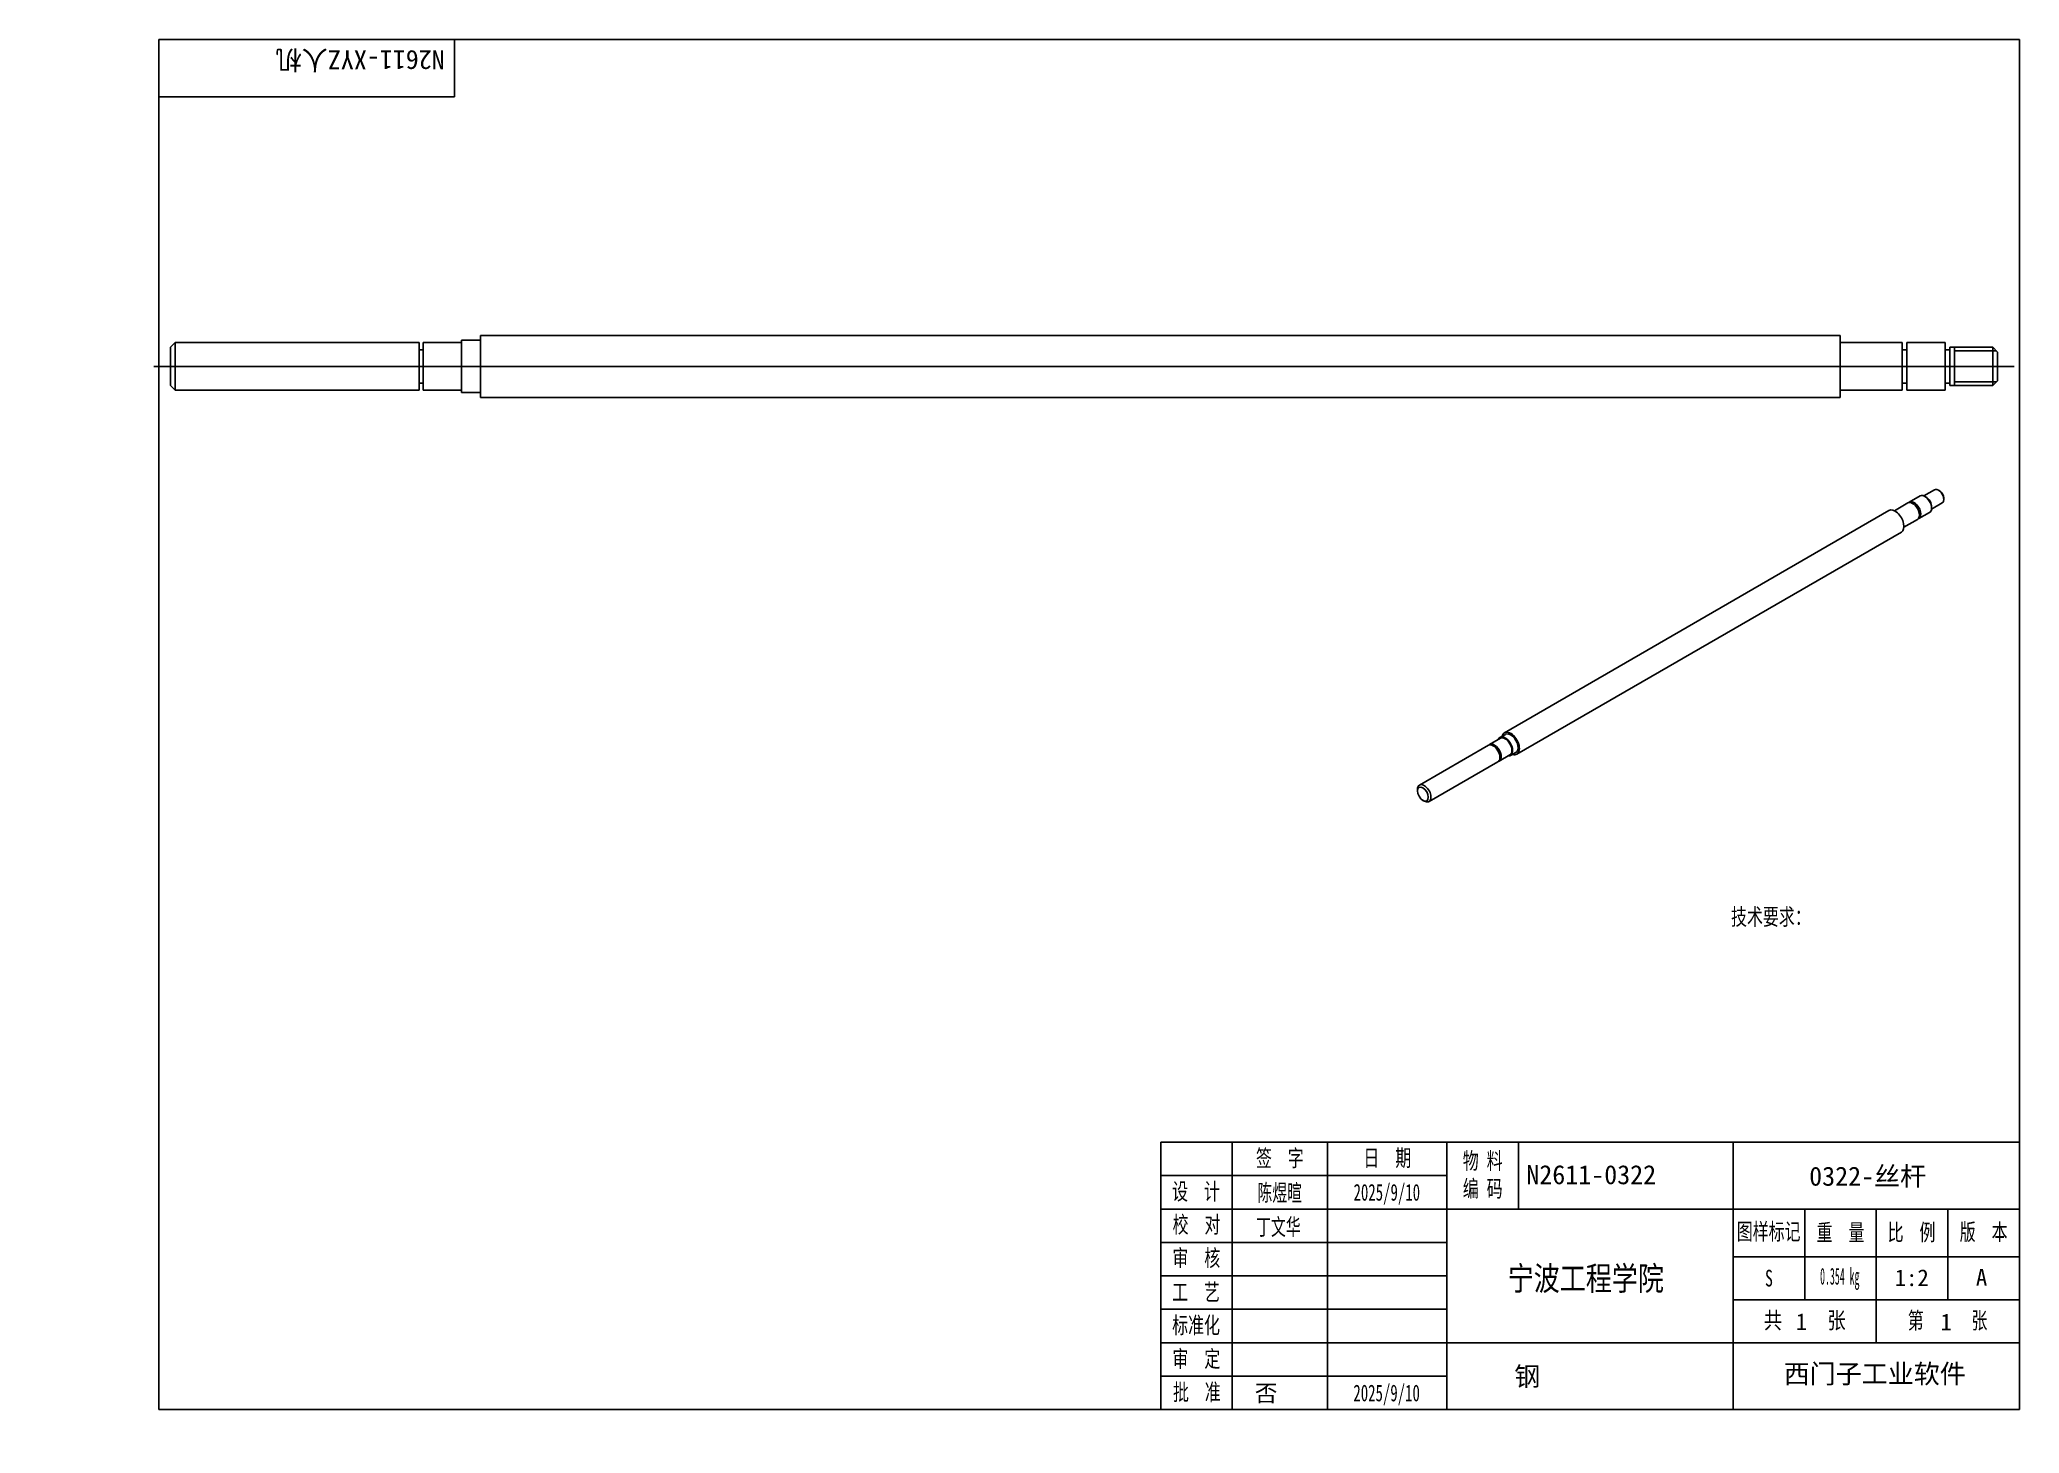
# Model space of a CAD drawing. Header units: millimetres. Extents: x 0 to 415, y 0 to 292.
import ezdxf
from ezdxf import colors
from ezdxf.entities.mleader import LeaderData, LeaderLine
from ezdxf.lldxf.tags import DXFTag
from ezdxf.math import Vec2, Vec3

# ---------------------------------------------------------------- set-up
doc = ezdxf.new("R2010")
doc.units = ezdxf.units.MM
for name, color, linetype in [('0322-丝杆', 7, 'Continuous'), ('Default', 7, 'Continuous'), ('图框', 7, 'Continuous')]:
    doc.layers.add(name, color=color, linetype=linetype)
doc.styles.add('SEACAD_Arial', font='arial.ttf', dxfattribs={"width": 0.8})
tags = doc.linetypes.add('CENTER2', pattern=[28.575, 19.05, -3.175, 3.175, -3.175]).pattern_tags.tags
tags[10:11] = [DXFTag(74, 4), DXFTag(75, 0), DXFTag(340, '0'), DXFTag(46, 0.0), DXFTag(50, 0.0), DXFTag(44, 0.0), DXFTag(45, 0.0)]
tags[8:9] = [DXFTag(74, 4), DXFTag(75, 0), DXFTag(340, '0'), DXFTag(46, 0.0), DXFTag(50, 0.0), DXFTag(44, 0.0), DXFTag(45, 0.0)]
tags[6:7] = [DXFTag(74, 4), DXFTag(75, 0), DXFTag(340, '0'), DXFTag(46, 0.0), DXFTag(50, 0.0), DXFTag(44, 0.0), DXFTag(45, 0.0)]
tags[4:5] = [DXFTag(74, 4), DXFTag(75, 0), DXFTag(340, '0'), DXFTag(46, 0.0), DXFTag(50, 0.0), DXFTag(44, 0.0), DXFTag(45, 0.0)]

# ---------------------------------------------------------------- blocks, each defined once
blk = doc.blocks.new('SEANNOT_GROUP')
at = {"layer": 'Default', "color": 7, "linetype": 'CENTER2'}
blk.add_line((23.93, 223.54), (413.93, 223.54), dxfattribs=at)
blk = doc.blocks.new('SE')
at = {"layer": '0322-丝杆', "color": 7, "linetype": 'Continuous'}
for p, q in [((28.43, 228.54), (27.43, 227.54)), ((28.43, 228.54), (28.43, 218.54)), ((79.53, 228.54), (28.43, 228.54)), ((79.53, 228.54), (79.53, 218.54)), ((80.43, 228.54), (80.43, 218.54)), ((88.43, 228.54), (80.43, 228.54)), ((88.43, 229.04), (88.43, 218.04)), ((92.43, 229.04), (88.43, 229.04)), ((92.43, 217.04), (92.43, 230.04)), ((377.43, 230.04), (92.43, 230.04)), ((377.43, 217.04), (377.43, 230.04)), ((390.43, 228.54), (377.43, 228.54)), ((390.43, 218.54), (390.43, 228.54)), ((391.43, 218.54), (391.43, 228.54)), ((399.43, 228.54), (391.43, 228.54)), ((399.43, 218.54), (399.43, 228.54)), ((27.43, 219.54), (27.43, 227.54)), ((80.43, 227.04), (79.53, 227.04)), ((391.43, 227.04), (390.43, 227.04)), ((400.43, 227.04), (399.43, 227.04)), ((400.43, 219.54), (400.43, 227.54)), ((401.43, 227.54), (400.43, 227.54)), ((409.43, 227.54), (401.43, 227.54)), ((401.43, 227.54), (401.43, 219.54)), ((410.2, 226.77), (401.43, 226.77)), ((409.43, 219.54), (409.43, 227.54)), ((410.43, 226.54), (409.43, 227.54)), ((410.43, 226.54), (410.43, 220.54)), ((79.53, 220.04), (80.43, 220.04)), ((390.43, 220.04), (391.43, 220.04)), ((399.43, 220.04), (400.43, 220.04)), ((410.2, 220.31), (401.43, 220.31)), ((409.43, 219.54), (410.43, 220.54)), ((27.43, 219.54), (28.43, 218.54)), ((28.43, 218.54), (79.53, 218.54)), ((80.43, 218.54), (88.43, 218.54)), ((88.43, 218.04), (92.43, 218.04)), ((92.43, 217.04), (377.43, 217.04)), ((377.43, 218.54), (390.43, 218.54)), ((391.43, 218.54), (399.43, 218.54)), ((400.43, 219.54), (401.43, 219.54)), ((401.43, 219.54), (409.43, 219.54))]:
    blk.add_line(p, q, dxfattribs=at)
blk = doc.blocks.new('SE1')
at = {"layer": '0322-丝杆', "color": 7, "linetype": 'Continuous'}
for p, q in [((394.18, 196.41), (391.92, 195.11)), ((397.21, 197.7), (394.98, 196.41)), ((398.29, 197.46), (398.01, 197.62)), ((399.14, 195.66), (399.14, 195.99)), ((387.66, 193.34), (307.05, 146.8)), ((391.63, 194.94), (388.79, 193.3)), ((390.79, 189.84), (393.63, 191.48)), ((393.92, 191.64), (396.18, 192.95)), ((396.58, 193.64), (398.81, 194.93)), ((309.65, 142.3), (390.26, 188.84)), ((306.22, 145.63), (303.95, 144.32)), ((307.25, 146.45), (306.12, 145.8)), ((303.7, 144.17), (289.25, 135.83)), ((305.95, 140.86), (308.22, 142.16)), ((308.32, 141.99), (309.45, 142.64)), ((291.25, 132.37), (305.7, 140.71)), ((288.83, 134.91), (288.83, 134.59)), ((289.96, 132.63), (290.25, 132.46))]:
    blk.add_line(p, q, dxfattribs=at)
for centre, major_axis, start_param, end_param in [((392.63, 193.21), (1, -1.73), 0, 3.141593), ((392.92, 193.38), (1, -1.73), 0, 3.28349), ((395.18, 194.68), (1, -1.73), 0, 3.141593), ((395.46, 194.84), (0.8, -1.39), 0.66711, 2.474482), ((398.01, 196.31), (0.8, -1.39), 0, 3.141593), ((398.29, 196.48), (-0.6, 1.04), 3.926991, 5.497787), ((388.96, 191.09), (1.3, -2.25), 0, 3.141593), ((392.92, 193.38), (1, -1.73), 6.141288, 6.283185), ((307.22, 143.9), (-1.1, 1.91), 0, 0.4297), ((307.22, 143.9), (-1.1, 1.91), 2.711893, 6.283185), ((307.22, 143.9), (-1, 1.73), 3.141593, 6.283185), ((308.35, 144.55), (1.3, -2.25), 0, 3.703662), ((308.35, 144.55), (1.1, -1.91), 0, 3.141593), ((304.7, 142.44), (-1, 1.73), 3.141593, 6.283185), ((304.95, 142.59), (-1, 1.73), 0, 0.127625), ((304.95, 142.59), (-1, 1.73), 3.013967, 6.283185), ((308.35, 144.55), (1.3, -2.25), 5.721116, 6.283185), ((290.25, 134.1), (-1, 1.73), 0, 0.785398), ((290.25, 134.1), (-1, 1.73), 2.356194, 6.283185)]:
    blk.add_ellipse(centre, major_axis=major_axis, ratio=0.57735, start_param=start_param, end_param=end_param, dxfattribs=at)
blk.add_ellipse((289.96, 133.93), major_axis=(0.8, -1.39), ratio=0.57735, dxfattribs=at)
blk = doc.blocks.new('_DOT')
at = {"color": 0}
blk.add_line((0, 0), (-1, 0), dxfattribs=at)
at = {"color": 0, "const_width": 0.333}
blk.add_lwpolyline([(-0.1665, 0, 1), (0.1665, 0, 1)], format="xyb", close=True, dxfattribs=at)

msp = doc.modelspace()

# ---------------------------------------------------------------- linework, layer by layer
at = {"layer": 'Default', "color": 7, "linetype": 'Continuous'}
for p, q in [((250, 61), (250, 5)), ((270, 61), (270, 5)), ((310, 61), (310, 47)), ((235, 54), (295, 54)), ((235, 47), (415, 47)), ((385, 47), (385, 19)), ((235, 40), (295, 40)), ((355, 28), (415, 28))]:
    msp.add_line(p, q, dxfattribs=at)
at = {"layer": '图框', "color": 7, "linetype": 'Continuous'}
for p, q in [((25, 5), (25, 292)), ((25, 292), (415, 292)), ((87, 292), (87, 280)), ((415, 292), (415, 5)), ((87, 280), (25, 280)), ((415, 61), (235, 61)), ((235, 5), (235, 61)), ((295, 5), (295, 61)), ((355, 61), (355, 5)), ((235, 5), (235, 54)), ((355, 47), (415, 47)), ((370, 47), (370, 28)), ((400, 47), (400, 28)), ((355, 37), (415, 37)), ((235, 33), (295, 33)), ((235, 26), (295, 26)), ((235, 19), (415, 19)), ((235, 12), (295, 12)), ((415, 5), (25, 5))]:
    msp.add_line(p, q, dxfattribs=at)

# ---------------------------------------------------------------- block references
at = {"layer": 'Default'}
for name in ['SE', 'SEANNOT_GROUP', 'SE1']:
    msp.add_blockref(name, (0, 0), dxfattribs=at)

# ---------------------------------------------------------------- texts
at = {"layer": 'Default', "insert": (354.55, 109.99), "char_height": 3.5, "width": 19.563, "attachment_point": 1, "style": 'SEACAD_Arial'}
msp.add_mtext('{\\f宋体|b0||i0||c0|p34;\\C7;\\H3.5;\\W0.7;技术要求：}', dxfattribs=at)
at = {"layer": '图框', "char_height": 3.5, "attachment_point": 5, "style": 'SEACAD_Arial'}
for s, insert, width in [('{\\f宋体|b0||i0||c0|p34;\\C7;\\H3.5;\\W0.7;签  字}', (259.97, 57.48), 19.9669), ('{\\f宋体|b0||i0||c0|p34;\\C7;\\H3.5;\\W0.7;日  期}', (282.5, 57.51), 25.047), ('{\\f宋体|b0||i0||c0|p34;\\C7;\\H3.5;\\W0.7;物 料\\P}{\\f宋体|b0||i0||c0|p34;\\C7;\\H3.5;\\W0.7;编 码\\P}', (302.5, 54.03), 14.9705), ('{\\f宋体|b0||i0||c0|p34;\\C7;\\H3.5;\\W0.7;设  计}', (242.4, 50.49), 14.8512), ('{\\f宋体|b0||i0||c0|p34;\\C7;\\H3.5;\\W0.7;校  对}', (242.51, 43.56), 14.8955), ('{\\f宋体|b0||i0||c0|p34;\\C7;\\H3.5;\\W0.7;图样标记}', (362.44, 42.09), 14.8301), ('{\\f宋体|b0||i0||c0|p34;\\C7;\\H3.5;\\W0.7;重  量}', (377.5, 41.97), 14.9096), ('{\\f宋体|b0||i0||c0|p34;\\C7;\\H3.5;\\W0.7;比  例}', (392.39, 41.94), 14.9537), ('{\\f宋体|b0||i0||c0|p34;\\C7;\\H3.5;\\W0.7;版  本}', (407.5, 42), 15.0267), ('{\\f宋体|b0||i0||c0|p34;\\C7;\\H3.5;\\W0.7;审  核}', (242.47, 36.56), 14.9742), ('{\\f宋体|b0||i0||c0|p34;\\C7;\\H3.5;\\W0.7;S}', (362.5, 32.5), 14.9993), ('{\\f宋体|b0||i0||c0|p34;\\C7;\\H3.5;\\W0.7;工  艺}', (242.4, 29.47), 14.8512), ('{\\f宋体|b0||i0||c0|p34;\\C7;\\H3.5;\\W0.7;标准化}', (242.42, 22.48), 14.8165), ('{\\f宋体|b0||i0||c0|p34;\\C7;\\H3.5;\\W0.8;共     张}', (370, 23.5), 29.9997), ('{\\f宋体|b0||i0||c0|p34;\\C7;\\H3.5;\\W0.7;第      张}', (399.95, 23.47), 29.9038), ('{\\f宋体|b0||i0||c0|p34;\\C7;\\H3.5;\\W0.7;审  定}', (242.48, 15.44), 14.9395), ('{\\f宋体|b0||i0||c0|p34;\\C7;\\H3.5;\\W0.7;批  准}', (242.58, 8.47), 14.9364)]:
    msp.add_mtext(s, dxfattribs=dict(at, insert=insert, width=width))
at = {"layer": '图框', "insert": (384.68, 12.26), "char_height": 4, "width": 65.8074, "attachment_point": 5}
msp.add_mtext('{\\f宋体|b1||i0||c0|p34;\\C7;\\H4.;\\W1.;西门子工业软件}', dxfattribs=at)

# ---------------------------------------------------------------- leaders
at = {"layer": '图框', "color": 7, "linetype": 'Continuous'}
ml = msp.add_multileader_mtext('Standard', dxfattribs=at)
ml.set_content('{\\pxsm0.9;\\f宋体|b0||i0||c0|p34;\\W1.;N2611-XYZ人机\\P}', color=256)
ml.set_leader_properties()
ml.set_arrow_properties(name='DOT')
ml.build(insert=Vec2(0, 0))
ml.multileader.update_dxf_attribs({"leader_type": 0, "dogleg_length": 0})
ctx = ml.context
ctx.base_point, ctx.landing_gap_size = Vec3(87.68, 288.04), 1.4
ctx.text_align_type = 1
notes = []
notes.append((ctx, [(0, (0, 0, 0), (0, 0), (1, 0), 1, [])]))
ctx.mtext.insert, ctx.mtext.text_direction, ctx.mtext.alignment = Vec3(67.22, 285.74), Vec3(-1, 0), 2
ml = msp.add_multileader_mtext('Standard', dxfattribs=at)
ml.set_content('{\\pxsm0.9;\\f宋体|b0||i0||c0|p34;\\W1.;0322-丝杆\\P}', color=256)
ml.set_leader_properties()
ml.set_arrow_properties(name='DOT')
ml.build(insert=Vec2(0, 0))
ml.multileader.update_dxf_attribs({"leader_type": 0, "dogleg_length": 0})
ctx = ml.context
ctx.base_point, ctx.landing_gap_size = Vec3(368.56, 53.59), 1.4
ctx.text_align_type = 1
notes.append((ctx, [(0, (0, 0, 0), (0, 0), (1, 0), 1, [])]))
ctx.mtext.insert, ctx.mtext.alignment = Vec3(383.19, 55.88), 2
ml = msp.add_multileader_mtext('Standard', dxfattribs=at)
ml.set_content('{\\pxsm0.9;\\f宋体|b0||i0||c0|p34;\\W1.;N2611-0322\\P}', color=256)
ml.set_leader_properties()
ml.set_arrow_properties(name='DOT')
ml.build(insert=Vec2(0, 0))
ml.multileader.update_dxf_attribs({"leader_type": 0, "dogleg_length": 0})
ctx = ml.context
ctx.base_point, ctx.landing_gap_size = Vec3(309.15, 54.2), 1.4
ctx.text_align_type = 1
notes.append((ctx, [(0, (0, 0, 0), (0, 0), (1, 0), 1, [])]))
ctx.mtext.insert, ctx.mtext.alignment = Vec3(325.25, 56.2), 2
ml = msp.add_multileader_mtext('Standard', dxfattribs=at)
ml.set_content('{\\pxsm0.9;\\f宋体|b0||i0||c0|p34;\\W0.6507936508;陈煜暄\\P}', color=256)
ml.set_leader_properties()
ml.set_arrow_properties(name='DOT')
ml.build(insert=Vec2(0, 0))
ml.multileader.update_dxf_attribs({"leader_type": 0, "dogleg_length": 0, "arrow_head_size": 3.5})
ctx = ml.context
ctx.base_point, ctx.char_height, ctx.arrow_head_size, ctx.landing_gap_size = Vec3(253.27, 50.16), 3.5, 3.5, 1.23
ctx.text_align_type = 1
notes.append((ctx, [(0, (0, 0, 0), (0, 0), (1, 0), 1, [])]))
ctx.mtext.insert, ctx.mtext.alignment = Vec3(259.94, 52.18), 2
ml = msp.add_multileader_mtext('Standard', dxfattribs=at)
ml.set_content('{\\pxsm0.9;\\f宋体|b0||i0||c0|p34;\\W0.6507936508;2025/9/10\\P}', color=256)
ml.set_leader_properties()
ml.set_arrow_properties(name='DOT')
ml.build(insert=Vec2(0, 0))
ml.multileader.update_dxf_attribs({"leader_type": 0, "dogleg_length": 0, "arrow_head_size": 3.5})
ctx = ml.context
ctx.base_point, ctx.char_height, ctx.arrow_head_size, ctx.landing_gap_size = Vec3(273.23, 50.33), 3.5, 3.5, 1.23
ctx.text_align_type = 1
notes.append((ctx, [(0, (0, 0, 0), (0, 0), (1, 0), 1, [])]))
ctx.mtext.insert, ctx.mtext.alignment = Vec3(282.4, 52.26), 2
ml = msp.add_multileader_mtext('Standard', dxfattribs=at)
ml.set_content('{\\pxsm0.9;\\f宋体|b0||i0||c0|p34;\\W0.6507936508;丁文华\\P}', color=256)
ml.set_leader_properties()
ml.set_arrow_properties(name='DOT')
ml.build(insert=Vec2(0, 0))
ml.multileader.update_dxf_attribs({"leader_type": 0, "dogleg_length": 0, "arrow_head_size": 3.5})
ctx = ml.context
ctx.base_point, ctx.char_height, ctx.arrow_head_size, ctx.landing_gap_size = Vec3(252.95, 43.02), 3.5, 3.5, 1.23
ctx.text_align_type = 1
notes.append((ctx, [(0, (0, 0, 0), (0, 0), (1, 0), 1, [])]))
ctx.mtext.insert, ctx.mtext.alignment = Vec3(259.68, 45.01), 2
ml = msp.add_multileader_mtext('Standard', dxfattribs=at)
ml.set_content('{\\pxsm0.9;\\f宋体|b0||i0||c0|p34;\\W0.7996880969;宁波工程学院\\P}', color=256)
ml.set_leader_properties()
ml.set_arrow_properties(name='DOT')
ml.build(insert=Vec2(0, 0))
ml.multileader.update_dxf_attribs({"leader_type": 0, "dogleg_length": 0, "arrow_head_size": 5})
ctx = ml.context
ctx.base_point, ctx.char_height, ctx.arrow_head_size, ctx.landing_gap_size = Vec3(305.38, 32.12), 5, 5, 1.75
ctx.text_align_type = 1
notes.append((ctx, [(0, (0, 0, 0), (0, 0), (1, 0), 1, [])]))
ctx.mtext.insert, ctx.mtext.alignment = Vec3(324.11, 34.97), 2
ml = msp.add_multileader_mtext('Standard', dxfattribs=at)
ml.set_content('{\\pxsm0.9;\\f宋体|b0||i0||c0|p34;\\W0.4338673331;0.354 kg\\P}', color=256)
ml.set_leader_properties()
ml.set_arrow_properties(name='DOT')
ml.build(insert=Vec2(0, 0))
ml.multileader.update_dxf_attribs({"leader_type": 0, "dogleg_length": 0, "arrow_head_size": 3.5})
ctx = ml.context
ctx.base_point, ctx.char_height, ctx.arrow_head_size, ctx.landing_gap_size = Vec3(371.1, 32.59), 3.5, 3.5, 1.23
ctx.text_align_type = 1
notes.append((ctx, [(0, (0, 0, 0), (0, 0), (1, 0), 1, [])]))
ctx.mtext.insert, ctx.mtext.alignment = Vec3(377.35, 34.68), 2
ml = msp.add_multileader_mtext('Standard', dxfattribs=at)
ml.set_content('{\\pxsm0.9;\\f宋体|b0||i0||c0|p34;\\W1.;A\\P}', color=256)
ml.set_leader_properties()
ml.set_arrow_properties(name='DOT')
ml.build(insert=Vec2(0, 0))
ml.multileader.update_dxf_attribs({"leader_type": 0, "dogleg_length": 0, "arrow_head_size": 3.5})
ctx = ml.context
ctx.base_point, ctx.char_height, ctx.arrow_head_size, ctx.landing_gap_size = Vec3(403.89, 32.67), 3.5, 3.5, 1.23
ctx.text_align_type = 1
notes.append((ctx, [(0, (0, 0, 0), (0, 0), (1, 0), 1, [])]))
ctx.mtext.insert, ctx.mtext.alignment = Vec3(407.07, 34.42), 2
ml = msp.add_multileader_mtext('Standard', dxfattribs=at)
ml.set_content('{\\pxsm0.9;\\f宋体|b0||i0||c0|p34;\\W1.;1:2\\P}', color=256)
ml.set_leader_properties()
ml.set_arrow_properties(name='DOT')
ml.build(insert=Vec2(0, 0))
ml.multileader.update_dxf_attribs({"leader_type": 0, "dogleg_length": 0, "arrow_head_size": 3.5})
ctx = ml.context
ctx.base_point, ctx.char_height, ctx.arrow_head_size, ctx.landing_gap_size = Vec3(387.12, 32.61), 3.5, 3.5, 1.23
ctx.text_align_type = 1
notes.append((ctx, [(0, (0, 0, 0), (0, 0), (1, 0), 1, [])]))
ctx.mtext.insert, ctx.mtext.alignment = Vec3(392.43, 34.36), 2
ml = msp.add_multileader_mtext('Standard', dxfattribs=at)
ml.set_content('{\\pxsm0.9;\\f宋体|b0||i0||c0|p34;\\W1.;1\\P}', color=256)
ml.set_leader_properties()
ml.set_arrow_properties(name='DOT')
ml.build(insert=Vec2(0, 0))
ml.multileader.update_dxf_attribs({"leader_type": 0, "dogleg_length": 0, "arrow_head_size": 3.5})
ctx = ml.context
ctx.base_point, ctx.char_height, ctx.arrow_head_size, ctx.landing_gap_size = Vec3(367.07, 23.4), 3.5, 3.5, 1.23
ctx.text_align_type = 2
notes.append((ctx, [(0, (0, 0, 0), (0, 0), (1, 0), 1, [])]))
ctx.mtext.insert, ctx.mtext.alignment = Vec3(370.5, 25.15), 3
ml = msp.add_multileader_mtext('Standard', dxfattribs=at)
ml.set_content('{\\pxsm0.9;\\f宋体|b0||i0||c0|p34;\\W1.;1\\P}', color=256)
ml.set_leader_properties()
ml.set_arrow_properties(name='DOT')
ml.build(insert=Vec2(0, 0))
ml.multileader.update_dxf_attribs({"leader_type": 0, "dogleg_length": 0, "arrow_head_size": 3.5})
ctx = ml.context
ctx.base_point, ctx.char_height, ctx.arrow_head_size, ctx.landing_gap_size = Vec3(396.93, 23.33), 3.5, 3.5, 1.23
ctx.text_align_type = 1
notes.append((ctx, [(0, (0, 0, 0), (0, 0), (1, 0), 1, [])]))
ctx.mtext.insert, ctx.mtext.alignment = Vec3(399.64, 25.08), 2
ml = msp.add_multileader_mtext('Standard', dxfattribs=at)
ml.set_content('{\\pxsm0.9;\\f宋体|b0||i0||c0|p34;\\W1.;钢\\P}', color=256)
ml.set_leader_properties()
ml.set_arrow_properties(name='DOT')
ml.build(insert=Vec2(0, 0))
ml.multileader.update_dxf_attribs({"leader_type": 0, "dogleg_length": 0})
ctx = ml.context
ctx.base_point, ctx.landing_gap_size = Vec3(307.27, 11.7), 1.4
ctx.text_align_type = 1
notes.append((ctx, [(0, (0, 0, 0), (0, 0), (1, 0), 1, [])]))
ctx.mtext.insert, ctx.mtext.alignment = Vec3(311.85, 13.95), 2
ml = msp.add_multileader_mtext('Standard', dxfattribs=at)
ml.set_content('{\\pxsm0.9;\\f宋体|b0||i0||c0|p34;\\W0.6507936508;2025/9/10\\P}', color=256)
ml.set_leader_properties()
ml.set_arrow_properties(name='DOT')
ml.build(insert=Vec2(0, 0))
ml.multileader.update_dxf_attribs({"leader_type": 0, "dogleg_length": 0, "arrow_head_size": 3.5})
ctx = ml.context
ctx.base_point, ctx.char_height, ctx.arrow_head_size, ctx.landing_gap_size = Vec3(273.2, 8.29), 3.5, 3.5, 1.23
ctx.text_align_type = 1
notes.append((ctx, [(0, (0, 0, 0), (0, 0), (1, 0), 1, [])]))
ctx.mtext.insert, ctx.mtext.alignment = Vec3(282.36, 10.22), 2
ml = msp.add_multileader_mtext('Standard', dxfattribs=at)
ml.set_content('{\\pxsm0.9;\\f宋体|b0||i0||c0|p34;\\W1.;否\\P}', color=256)
ml.set_leader_properties()
ml.set_arrow_properties(name='DOT')
ml.build(insert=Vec2(0, 0))
ml.multileader.update_dxf_attribs({"leader_type": 0, "dogleg_length": 0, "arrow_head_size": 3.5})
ctx = ml.context
ctx.base_point, ctx.char_height, ctx.arrow_head_size, ctx.landing_gap_size = Vec3(252.95, 8.15), 3.5, 3.5, 1.23
ctx.text_align_type = 1
notes.append((ctx, [(0, (0, 0, 0), (0, 0), (1, 0), 1, [])]))
ctx.mtext.insert, ctx.mtext.alignment = Vec3(257.09, 10.15), 2
for ctx, leaders in notes:
    for number, flags, end, landing, length, lines in leaders:
        leader = LeaderData()
        leader.index, (leader.has_last_leader_line, leader.has_dogleg_vector, leader.attachment_direction) = number, flags
        leader.last_leader_point, leader.dogleg_vector, leader.dogleg_length = Vec3(end), Vec3(landing), length
        for number, points, colour, breaks in lines:
            line = LeaderLine()
            line.index, line.vertices, line.color, line.breaks = number, Vec3.list(points), colors.encode_raw_color(colour), breaks
            leader.lines.append(line)
        ctx.leaders.append(leader)

doc.saveas('drawing.dxf')
